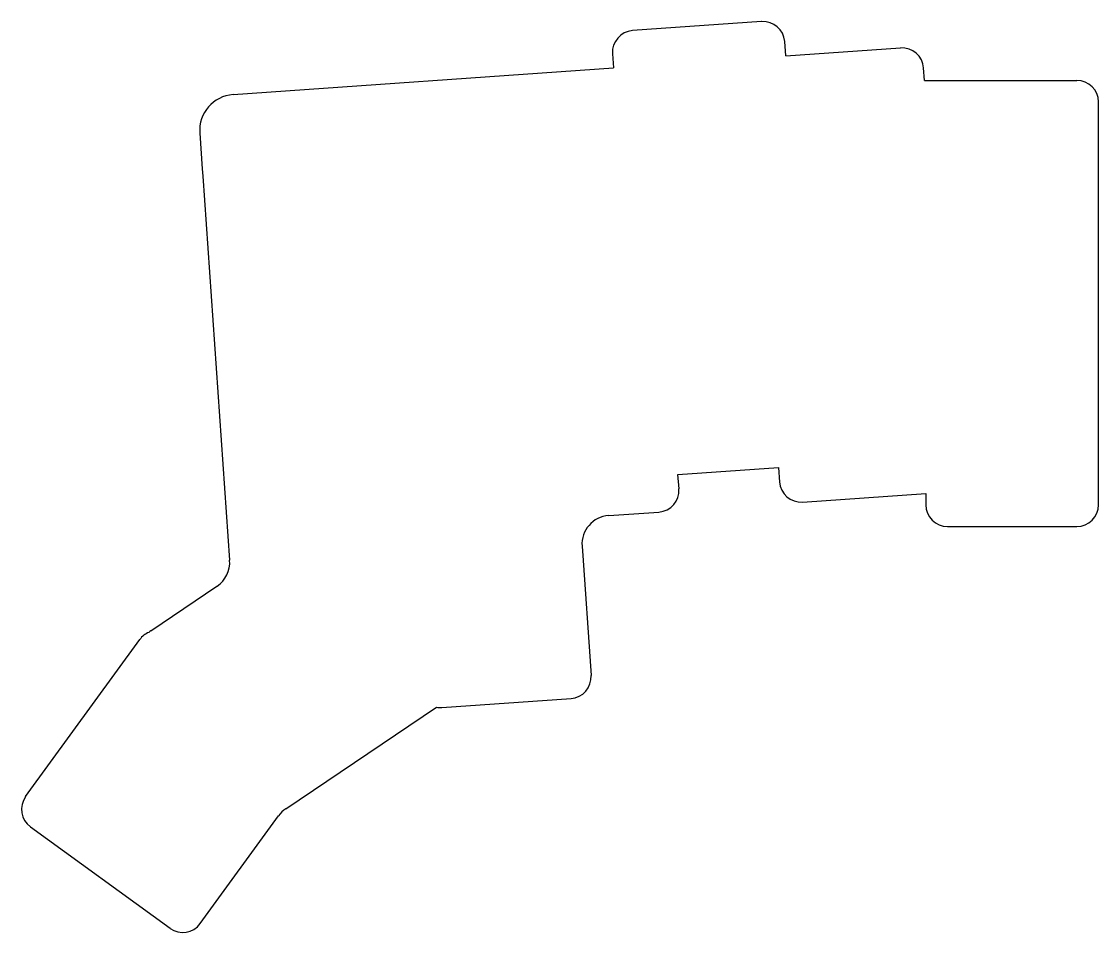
# Model space of a CAD drawing. Header units: millimetres. Extents: x 220 to 370, y -68 to 58.
import ezdxf

# ---------------------------------------------------------------- set-up
doc = ezdxf.new("R2010")
doc.units = ezdxf.units.MM

msp = doc.modelspace()

# ---------------------------------------------------------------- linework, layer by layer
at = {"linetype": 'CONTINUOUS'}
for p, q in [((322.86, 58.17), (304.91, 56.91)), ((326.2, 53.39), (326.07, 55.39)), ((326.2, 53.39), (342.17, 54.51)), ((302.12, 53.71), (302.26, 51.72)), ((249.39, 48.02), (302.26, 51.72)), ((345.49, 50), (345.37, 51.72)), ((345.49, 50), (366.68, 50)), ((369.68, -9), (369.68, 47)), ((244.75, 42.68), (245.1, 37.69)), ((245.1, 37.69), (245.17, 36.7)), ((245.17, 36.7), (248.91, -16.7)), ((311.23, -4.8), (325.19, -3.82)), ((325.19, -3.82), (325.33, -5.82)), ((311.37, -6.79), (311.23, -4.8)), ((328.53, -8.6), (345.68, -7.4)), ((345.68, -7.4), (345.68, -9)), ((301.6, -10.48), (308.58, -9.99)), ((348.68, -12), (366.68, -12)), ((297.89, -14.75), (299.14, -32.71)), ((237.94, -26.51), (247.15, -20.29)), ((220.55, -49.55), (236.42, -27.71)), ((278.41, -37.17), (296.36, -35.91)), ((256.71, -51.24), (277.64, -37.12)), ((244.83, -67.19), (255.71, -52.2)), ((221.22, -53.75), (240.63, -67.85))]:
    msp.add_line(p, q, dxfattribs=at)
for centre, radius, start, end in [((305.12, 53.92), 3, 94, 184), ((323.07, 55.18), 3, 4, 94), ((342.38, 51.51), 3, 4, 94), ((366.68, 47), 3, 0, 90), ((249.74, 43.03), 5, 94, 184), ((328.33, -5.61), 3, 184, 274), ((308.37, -7), 3, 274, 364), ((348.68, -9), 3, 180, 270), ((366.68, -9), 3, 270, 360), ((301.88, -14.47), 4, 94, 184), ((244.92, -16.98), 4, 304, 4), ((238.85, -29.47), 3, 473.4846, 144), ((239.62, -28.99), 3, 124, 130.7934), ((296.15, -32.92), 3, 274, 364), ((278.2, -34.17), 3, 259.3428, 274), ((222.98, -51.32), 3, 144, 234), ((258.95, -54.55), 4, 124, 144), ((242.4, -65.43), 3, 234, 324)]:
    msp.add_arc(centre, radius, start, end, dxfattribs=at)

doc.saveas('drawing.dxf')
